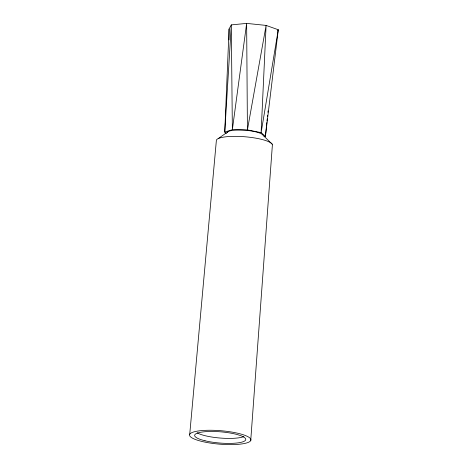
<?xml version="1.0" encoding="UTF-8"?>
<svg xmlns="http://www.w3.org/2000/svg" width="468" height="468" viewBox="0 0 468 468"><rect width="100%" height="100%" fill="white"/><g stroke="black" fill="none" stroke-linecap="round" stroke-linejoin="round"><path stroke-width="0.7" d="M229.074 39.973L229.074 29.01L231.309 24.892L246.648 23.4L266.099 25.412L278.273 29.747L265.414 136.299L264.034 136.744M229.074 29.01L224.751 132.099L226.36 133.468M250.725 440.587A30.8 6.751 4.7 0 0 208.008 430.267A30.8 6.751 4.7 0 0 201.942 441.447A30.8 6.751 4.7 0 0 250.725 440.587L272.323 145.823A28.232 6.189 4.7 0 0 247.578 137.013A28.232 6.189 4.7 0 0 216.409 140.043L189.727 434.281M266.397 126.857L265.414 136.299L261.115 132.643L247.42 129.893L232.356 129.665L224.751 132.099L231.309 24.892L232.356 129.665L246.648 23.4L247.42 129.893L266.099 25.412L261.115 132.643L278.273 29.747L277.635 30.923M266.544 125.401L266.848 122.493M267 121.042L267.222 118.866M267.45 116.684L267.602 115.233M267.901 112.326L268.053 110.869M218.193 138.61L228.425 131.449M272.206 144.191L262.8 135A17.965 3.937 4.7 0 0 244.787 130.221A17.965 3.937 4.7 0 0 227.29 132.356M243.869 436.591A25.623 5.616 4.7 0 1 220.393 438.06A25.623 5.616 4.7 0 1 197.203 432.853M205.013 440.774A25.623 5.616 4.7 0 0 245.601 440.055A25.623 5.616 4.7 0 0 210.062 431.467A25.623 5.616 4.7 0 0 205.013 440.774"/></g></svg>
